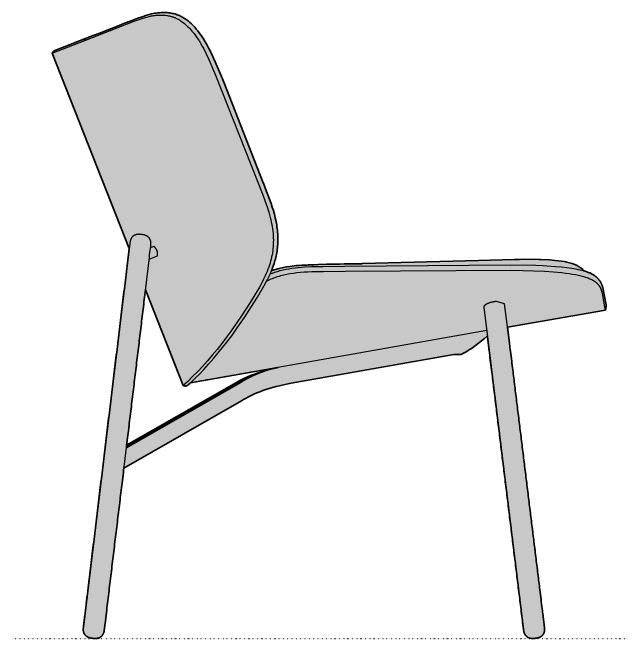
# Model space of a CAD drawing. Header units: millimetres. Extents: x 0 to 1816, y -990 to 745.
# Drawn here: x 1087 to 1816, y 0 to 742 of the extents above; entities that cross this region are included whole.
import ezdxf

# ---------------------------------------------------------------- set-up
doc = ezdxf.new("R2010")
doc.units = ezdxf.units.MM
doc.linetypes.add('Dots', pattern=[1, 0, -1])
doc.layers.add('Blocks', color=7, linetype='Continuous')
doc.layers.add('Blocks$Fill', color=7, linetype='Continuous', true_color=0xffffff)
for name, color, linetype, lineweight, true_color in [('Blocks$Inner', 7, 'Continuous', 25, 0x007f00), ('Blocks$Outline', 7, 'Continuous', 35, 0xff3f3f), ('Groud', 7, 'Dots', 25, 0x243775)]:
    doc.layers.add(name, color=color, linetype=linetype, lineweight=lineweight, true_color=true_color)

# ---------------------------------------------------------------- blocks, each defined once
blk = doc.blocks.new('Dapper Lounge Chair Side')
at = {"layer": 'Blocks$Fill', "extrusion": (0, 0, -1)}
h = blk.add_hatch(color=256, dxfattribs=at)
h.paths.add_polyline_path([(-50.18, 697.16), (-49.83, 697), (-49.65, 696.92), (-49.48, 696.83), (-49.32, 696.73), (-49.15, 696.62), (-48.99, 696.51), (-48.84, 696.4), (-48.68, 696.28), (-48.54, 696.15), (-48.39, 696.02), (-48.25, 695.89), (-48.12, 695.75), (-47.99, 695.6), (-47.87, 695.46), (-47.75, 695.3), (-47.64, 695.15), (-47.53, 694.98), (-47.43, 694.82), (-47.33, 694.65), (-47.24, 694.48), (-47.15, 694.31), (-47.08, 694.13), (-47.07, 694.13), (-138.26, 462.44), (-84.01, 13.86), (-83.9, 12.98), (-83.82, 12.09), (-83.79, 11.65), (-83.77, 11.21), (-83.76, 10.77), (-83.77, 10.33), (-83.77, 10.11), (-83.79, 9.89), (-83.8, 9.67), (-83.82, 9.46), (-83.85, 9.24), (-83.87, 9.02), (-83.91, 8.8), (-83.94, 8.58), (-83.98, 8.37), (-84.03, 8.15), (-84.08, 7.94), (-84.14, 7.72), (-84.2, 7.51), (-84.26, 7.3), (-84.33, 7.09), (-84.4, 6.89), (-84.48, 6.68), (-84.57, 6.48), (-84.65, 6.27), (-84.75, 6.08), (-84.85, 5.88), (-84.95, 5.68), (-85.06, 5.49), (-85.17, 5.3), (-85.28, 5.11), (-85.41, 4.93), (-85.53, 4.75), (-85.66, 4.57), (-85.79, 4.4), (-85.93, 4.23), (-86.07, 4.06), (-86.22, 3.89), (-86.37, 3.73), (-86.53, 3.57), (-86.68, 3.42), (-86.84, 3.27), (-87.01, 3.12), (-87.18, 2.98), (-87.35, 2.84), (-87.52, 2.71), (-87.7, 2.58), (-87.88, 2.45), (-88.07, 2.33), (-88.25, 2.21), (-88.44, 2.1), (-88.63, 1.99), (-88.82, 1.89), (-89.02, 1.78), (-89.22, 1.69), (-89.42, 1.59), (-89.62, 1.5), (-89.82, 1.42), (-90.02, 1.33), (-90.23, 1.25), (-90.43, 1.18), (-90.64, 1.11), (-91.06, 0.97), (-91.48, 0.85), (-91.91, 0.73), (-92.34, 0.63), (-93.2, 0.45), (-94.07, 0.31), (-94.94, 0.19), (-95.82, 0.1), (-96.7, 0.04), (-97.58, 0), (-98.02, 0), (-98.46, 0), (-98.9, 0.02), (-99.34, 0.05), (-99.56, 0.07), (-99.77, 0.1), (-99.99, 0.13), (-100.21, 0.16), (-100.43, 0.19), (-100.64, 0.23), (-100.86, 0.28), (-101.08, 0.33), (-101.29, 0.38), (-101.5, 0.43), (-101.71, 0.5), (-101.92, 0.56), (-102.13, 0.63), (-102.34, 0.71), (-102.54, 0.79), (-102.75, 0.87), (-102.95, 0.96), (-103.15, 1.05), (-103.35, 1.15), (-103.54, 1.25), (-103.73, 1.36), (-103.92, 1.47), (-104.11, 1.59), (-104.3, 1.71), (-104.48, 1.83), (-104.66, 1.96), (-104.83, 2.09), (-105, 2.23), (-105.17, 2.37), (-105.33, 2.52), (-105.5, 2.67), (-105.65, 2.82), (-105.81, 2.98), (-105.96, 3.14), (-106.1, 3.31), (-106.25, 3.47), (-106.38, 3.65), (-106.52, 3.82), (-106.65, 4), (-106.77, 4.18), (-106.9, 4.36), (-107.01, 4.55), (-107.13, 4.74), (-107.23, 4.93), (-107.34, 5.12), (-107.44, 5.32), (-107.53, 5.52), (-107.63, 5.72), (-107.71, 5.92), (-107.8, 6.13), (-107.88, 6.33), (-107.95, 6.54), (-108.02, 6.75), (-108.09, 6.95), (-108.15, 7.17), (-108.21, 7.38), (-108.32, 7.8), (-108.42, 8.23), (-108.51, 8.66), (-108.58, 9.1), (-108.71, 9.97), (-108.82, 10.85), (-131.92, 201.83), (-131.92, 201.83), (-271.12, 281.69), (-272.47, 282.57), (-273.86, 283.43), (-275.28, 284.28), (-276.73, 285.11), (-279.71, 286.72), (-282.81, 288.27), (-286.06, 289.77), (-289.42, 291.22), (-292.91, 292.61), (-296.52, 293.95), (-300.26, 295.22), (-304.13, 296.45), (-308.13, 297.61), (-312.26, 298.72), (-316.52, 299.77), (-320.91, 300.77), (-330.09, 302.6), (-523.06, 336.6), (-527.06, 336.63), (-531.05, 336.66), (-531.66, 336.94), (-533.4, 337.82), (-537.33, 340.01), (-541.19, 342.33), (-544.98, 344.77), (-548.68, 347.33), (-552.3, 350.01), (-555.84, 352.8), (-559.28, 355.71), (-562.62, 358.72), (-605.43, 10.84), (-605.54, 9.95), (-605.67, 9.08), (-605.75, 8.64), (-605.84, 8.21), (-605.93, 7.78), (-606.05, 7.36), (-606.11, 7.15), (-606.17, 6.94), (-606.24, 6.73), (-606.31, 6.52), (-606.39, 6.31), (-606.47, 6.11), (-606.55, 5.9), (-606.64, 5.7), (-606.73, 5.5), (-606.83, 5.3), (-606.93, 5.11), (-607.03, 4.91), (-607.14, 4.72), (-607.25, 4.53), (-607.37, 4.35), (-607.49, 4.16), (-607.62, 3.98), (-607.75, 3.8), (-607.88, 3.63), (-608.02, 3.46), (-608.16, 3.29), (-608.31, 3.13), (-608.46, 2.97), (-608.61, 2.81), (-608.77, 2.65), (-608.93, 2.5), (-609.1, 2.36), (-609.27, 2.22), (-609.44, 2.08), (-609.62, 1.95), (-609.79, 1.82), (-609.98, 1.69), (-610.16, 1.57), (-610.35, 1.46), (-610.54, 1.35), (-610.73, 1.24), (-610.92, 1.14), (-611.12, 1.04), (-611.32, 0.95), (-611.52, 0.86), (-611.73, 0.78), (-611.93, 0.7), (-612.14, 0.62), (-612.35, 0.55), (-612.56, 0.49), (-612.77, 0.43), (-612.98, 0.37), (-613.2, 0.32), (-613.41, 0.27), (-613.63, 0.23), (-613.85, 0.19), (-614.06, 0.15), (-614.28, 0.12), (-614.5, 0.1), (-614.72, 0.07), (-614.94, 0.05), (-615.38, 0.02), (-615.82, 0), (-616.26, 0), (-616.7, 0), (-617.58, 0.04), (-618.46, 0.1), (-619.33, 0.2), (-620.2, 0.32), (-621.07, 0.47), (-621.94, 0.64), (-622.36, 0.75), (-622.79, 0.86), (-623.21, 0.98), (-623.63, 1.12), (-623.84, 1.19), (-624.05, 1.27), (-624.25, 1.35), (-624.45, 1.43), (-624.66, 1.52), (-624.86, 1.61), (-625.06, 1.7), (-625.25, 1.8), (-625.45, 1.9), (-625.64, 2.01), (-625.83, 2.12), (-626.02, 2.23), (-626.21, 2.35), (-626.39, 2.48), (-626.57, 2.6), (-626.75, 2.73), (-626.92, 2.87), (-627.09, 3), (-627.26, 3.15), (-627.43, 3.29), (-627.59, 3.44), (-627.74, 3.6), (-627.9, 3.75), (-628.05, 3.92), (-628.19, 4.08), (-628.34, 4.25), (-628.47, 4.42), (-628.61, 4.6), (-628.74, 4.77), (-628.86, 4.95), (-628.98, 5.14), (-629.1, 5.33), (-629.21, 5.52), (-629.32, 5.71), (-629.42, 5.9), (-629.52, 6.1), (-629.61, 6.3), (-629.7, 6.5), (-629.78, 6.71), (-629.86, 6.91), (-629.93, 7.12), (-630, 7.33), (-630.07, 7.54), (-630.12, 7.75), (-630.18, 7.96), (-630.23, 8.18), (-630.27, 8.39), (-630.32, 8.61), (-630.35, 8.83), (-630.38, 9.05), (-630.41, 9.26), (-630.44, 9.48), (-630.45, 9.7), (-630.47, 9.92), (-630.48, 10.14), (-630.49, 10.36), (-630.49, 10.8), (-630.49, 11.24), (-630.47, 11.68), (-630.43, 12.12), (-630.35, 13), (-630.24, 13.89), (-589.12, 348.06), (-586.53, 369.11), (-702.61, 389.51), (-703.57, 393.56), (-703.37, 394.95), (-703.31, 395.3), (-699.89, 413.81), (-699.36, 416.08), (-699.13, 416.92), (-698.87, 417.8), (-698.57, 418.7), (-698.41, 419.16), (-698.23, 419.63), (-698.04, 420.1), (-697.83, 420.58), (-697.59, 421.09), (-697.35, 421.6), (-697.08, 422.1), (-696.81, 422.59), (-696.52, 423.08), (-696.23, 423.56), (-695.91, 424.03), (-695.59, 424.49), (-695.23, 424.97), (-694.86, 425.45), (-694.46, 425.93), (-694.05, 426.41), (-693.61, 426.87), (-693.15, 427.34), (-692.68, 427.8), (-692.18, 428.25), (-691.58, 428.77), (-690.96, 429.28), (-690.3, 429.78), (-689.62, 430.27), (-688.96, 430.72), (-688.29, 431.14), (-687.61, 431.55), (-686.92, 431.93), (-686.19, 432.32), (-685.44, 432.7), (-684.69, 433.06), (-683.93, 433.4), (-683.08, 433.76), (-682.23, 434.11), (-680.5, 434.75), (-678.58, 435.4), (-677.2, 435.82), (-676.27, 436.82), (-675.78, 437.3), (-675.6, 437.47), (-673.21, 439.49), (-672.4, 440.08), (-671.56, 440.64), (-670.71, 441.17), (-669.85, 441.68), (-668.97, 442.16), (-668.07, 442.61), (-662.97, 444.66), (-661.42, 445.15), (-659.86, 445.59), (-658.29, 446), (-656.71, 446.36), (-655.43, 446.63), (-654.14, 446.88), (-650.3, 447.5), (-646.45, 448.01), (-642.59, 448.41), (-636.24, 448.91), (-626.16, 449.37), (-623.64, 449.45), (-607.2, 449.6), (-594.55, 449.44), (-347.25, 442.8), (-336.66, 442.09), (-329.11, 441.29), (-324.64, 440.64), (-315.78, 438.86), (-311.4, 437.74), (-307.06, 436.47), (-309.38, 442.77), (-309.95, 444.51), (-310.49, 446.28), (-311, 448.08), (-311.48, 449.9), (-311.93, 451.74), (-312.35, 453.61), (-312.74, 455.5), (-313.09, 457.42), (-313.41, 459.38), (-313.68, 461.35), (-313.91, 463.32), (-314.1, 465.3), (-314.26, 467.35), (-314.36, 469.39), (-314.43, 471.44), (-314.45, 473.49), (-314.42, 475.59), (-314.35, 477.69), (-314.24, 479.78), (-314.08, 481.88), (-313.87, 484), (-313.63, 486.12), (-313.34, 488.25), (-313.01, 490.38), (-312.64, 492.51), (-312.23, 494.64), (-311.3, 498.9), (-310.24, 503.14), (-309.06, 507.36), (-307.78, 511.57), (-306.43, 515.66), (-299.94, 533.16), (-250.44, 659.53), (-240.14, 683.88), (-234.59, 695.86), (-232.62, 699.78), (-230.55, 703.65), (-228.38, 707.44), (-226.12, 711.13), (-223.74, 714.73), (-221.24, 718.26), (-219.52, 720.5), (-217.74, 722.7), (-215.89, 724.83), (-214.5, 726.34), (-213.07, 727.81), (-211.59, 729.22), (-210.06, 730.59), (-208.49, 731.92), (-206.88, 733.18), (-205.67, 734.08), (-204.43, 734.94), (-203.15, 735.75), (-201.85, 736.52), (-200.53, 737.24), (-199.18, 737.92), (-197.8, 738.55), (-196.41, 739.13), (-195, 739.67), (-193.57, 740.15), (-192.12, 740.59), (-190.66, 740.97), (-189.19, 741.31), (-187.71, 741.59), (-186.21, 741.82), (-184.71, 742), (-183.21, 742.13), (-179.94, 742.28), (-178, 742.28), (-176.07, 742.22), (-174.14, 742.09), (-172.21, 741.9), (-170.29, 741.65), (-168.38, 741.34), (-166.48, 740.96), (-164.59, 740.53), (-159.01, 739.02), (-153.68, 737.33), (-148.53, 735.54), (-138.65, 731.82), (-88.29, 712.17)], flags=0)
h.paths.add_polyline_path([(-157.52, 413.5), (-202.25, 299.87), (-202.43, 299.79), (-202.6, 299.72), (-202.78, 299.66), (-202.96, 299.6), (-203.15, 299.55), (-203.33, 299.51), (-203.52, 299.47), (-203.71, 299.44), (-203.9, 299.41), (-204.09, 299.4), (-204.28, 299.38), (-204.47, 299.38), (-204.66, 299.38), (-204.85, 299.39), (-205.04, 299.4), (-205.23, 299.42), (-205.42, 299.45), (-205.61, 299.48), (-205.79, 299.52), (-205.98, 299.57), (-206.42, 299.7), (-206.6, 299.77), (-206.77, 299.84), (-206.94, 299.92), (-207.11, 300), (-207.28, 300.09), (-207.44, 300.19), (-207.6, 300.29), (-207.75, 300.39), (-207.9, 300.5), (-208.05, 300.62), (-208.19, 300.74), (-208.33, 300.86), (-208.4, 300.92), (-208.58, 301.09), (-210.78, 303.11), (-314.52, 321.33), (-306.16, 319.54), (-301.89, 318.39), (-297.73, 317.18), (-293.7, 315.92), (-289.71, 314.59), (-285.84, 313.19), (-282.1, 311.74), (-278.49, 310.24), (-275.01, 308.67), (-271.65, 307.05), (-268.41, 305.38), (-265.28, 303.65), (-135.22, 229.09)], flags=0)
at = {"layer": 'Blocks$Inner'}
for p, q in [((138.98, 468.39), (84.01, 13.86)), ((677.2, 435.82), (676.74, 436.33))]:
    blk.add_line(p, q, dxfattribs=at)
for points in [[(138.26, 462.44), (47.07, 694.13), (85.53, 709.27), (144.28, 732.1), (150.07, 734.15), (153.68, 735.35), (157.36, 736.47), (160.57, 737.34), (161.93, 737.68), (163.3, 737.99), (164.6, 738.26), (165.89, 738.5), (167.2, 738.71), (168.5, 738.89), (169.73, 739.03), (170.96, 739.14), (172.21, 739.23), (174.2, 739.31), (175.1, 739.32), (176.75, 739.31), (178.35, 739.25), (179.95, 739.14), (181.44, 738.98), (182.93, 738.78), (183.67, 738.66), (184.41, 738.53), (185.15, 738.38), (185.88, 738.22), (186.61, 738.05), (187.34, 737.86), (188.06, 737.66), (188.78, 737.44), (189.5, 737.22), (190.21, 736.97), (190.92, 736.72), (191.62, 736.45), (192.31, 736.18), (192.99, 735.88), (193.67, 735.58), (194.34, 735.27), (195.03, 734.93), (195.71, 734.58), (196.38, 734.22), (197.05, 733.84), (197.74, 733.44), (198.43, 733.02), (199.1, 732.59), (199.77, 732.15), (201.09, 731.23), (202.37, 730.27), (203.69, 729.21), (204.98, 728.12), (206.24, 726.99), (207.46, 725.83), (208.78, 724.51), (210.06, 723.16), (211.3, 721.78), (212.52, 720.36), (213.8, 718.8), (215.05, 717.21), (216.26, 715.6), (217.44, 713.96), (219.04, 711.65), (220.58, 709.3), (222.15, 706.8), (223.66, 704.28), (225.12, 701.7), (226.53, 699.09), (229.53, 693.2), (232.74, 686.4), (240.69, 668.13), (296.46, 526.26), (301.08, 513.65), (301.67, 511.89), (303.7, 505.35), (304.54, 502.38), (305.33, 499.4), (305.99, 496.64), (306.61, 493.87), (307.16, 491.09), (307.65, 488.3), (308.04, 485.65), (308.38, 483), (308.64, 480.34), (308.84, 477.68), (308.97, 475.09), (309.03, 472.5), (309.01, 469.91), (308.93, 467.32), (308.78, 464.84), (308.57, 462.36), (308.28, 459.89), (307.94, 457.43), (307.51, 454.9), (307.01, 452.39), (306.44, 449.89), (305.81, 447.41), (305.12, 444.97), (304.37, 442.56), (303.57, 440.16), (302.7, 437.78), (301.69, 435.19), (300.61, 432.61), (299.51, 430.13), (298.35, 427.66), (297.1, 425.12), (295.81, 422.61), (292.53, 416.59), (281.51, 398.43), (270.56, 381.5), (259.03, 364.84), (253.52, 357.3), (247.87, 349.85), (242.3, 342.8), (236.6, 335.85), (230.9, 329.21), (225.08, 322.68), (219.39, 316.59), (213.42, 310.47), (207.52, 304.72), (202.28, 299.9), (202.26, 299.88), (202.25, 299.87), (202.25, 299.87), (157.52, 413.51)], [(297.96, 417.81), (301.08, 423.59), (302.6, 426.58), (304.09, 429.64), (305.52, 432.79), (306.88, 436.02), (308.18, 439.35), (309.38, 442.77), (309.95, 444.51), (310.49, 446.28), (311, 448.08), (311.48, 449.9), (311.93, 451.74), (312.35, 453.61), (312.74, 455.5), (313.09, 457.42), (313.41, 459.38), (313.68, 461.35), (313.91, 463.32), (314.1, 465.3), (314.26, 467.35), (314.36, 469.39), (314.43, 471.44), (314.45, 473.49), (314.42, 475.59), (314.35, 477.69), (314.24, 479.78), (314.08, 481.88), (313.87, 484), (313.63, 486.12), (313.34, 488.25), (313.01, 490.38), (312.64, 492.51), (312.23, 494.64), (311.3, 498.9), (310.24, 503.14), (309.06, 507.36), (307.78, 511.57), (306.43, 515.66), (299.94, 533.16), (297.34, 539.81), (297.08, 540.49), (250.44, 659.53), (248.76, 663.61), (245.37, 671.75), (240.14, 683.88), (234.59, 695.86), (232.62, 699.78), (230.55, 703.65), (228.38, 707.44), (226.12, 711.13), (223.74, 714.73), (221.24, 718.26), (219.52, 720.5), (217.74, 722.7), (215.89, 724.83), (214.5, 726.34), (213.07, 727.81), (211.59, 729.22), (210.06, 730.59), (208.49, 731.92), (206.88, 733.18), (205.67, 734.08), (204.43, 734.94), (203.15, 735.75), (201.85, 736.52), (200.53, 737.24), (199.18, 737.92), (197.8, 738.55), (196.41, 739.13), (195, 739.67), (193.57, 740.15), (192.12, 740.59), (190.66, 740.97), (189.19, 741.31), (187.71, 741.59), (186.21, 741.82), (184.71, 742), (183.21, 742.13), (179.94, 742.28), (178, 742.28), (176.07, 742.22), (174.14, 742.09), (172.21, 741.9), (170.29, 741.65), (168.38, 741.34), (166.48, 740.96), (164.59, 740.53), (159.01, 739.02), (153.68, 737.33), (148.53, 735.54), (138.65, 731.82), (137.04, 731.19), (136.25, 730.88), (135.05, 730.4), (133.88, 729.93), (129.25, 728.08), (120.27, 724.51), (113.95, 722.01), (103.46, 717.92), (95.68, 714.94), (88.4, 712.21), (88.29, 712.17), (50.18, 697.16), (50, 697.08), (49.83, 697), (49.65, 696.92), (49.48, 696.83), (49.32, 696.73), (49.15, 696.62), (48.99, 696.51), (48.84, 696.4), (48.68, 696.28), (48.54, 696.15), (48.39, 696.02), (48.25, 695.89), (48.12, 695.75), (47.99, 695.6), (47.87, 695.46), (47.75, 695.3), (47.64, 695.15), (47.53, 694.98), (47.43, 694.82), (47.33, 694.65), (47.24, 694.48), (47.15, 694.31), (47.08, 694.13), (138.26, 462.45)], [(85.7, 709.69), (85.64, 709.55), (85.58, 709.41), (85.52, 709.27), (85.58, 709.42), (85.65, 709.57), (85.72, 709.72), (85.79, 709.87)], [(85.99, 710.21), (85.92, 710.1), (85.87, 710.01), (85.82, 709.93), (85.79, 709.87), (85.79, 709.87), (85.73, 709.75), (85.71, 709.69), (85.64, 709.55), (85.58, 709.41), (85.53, 709.27), (85.58, 709.39), (85.63, 709.51)], [(85.88, 710.04), (85.85, 709.98), (85.92, 710.1), (85.87, 710.01)], [(87.89, 712.01), (87.62, 711.83), (87.48, 711.75), (87.34, 711.66), (87.21, 711.56), (87.08, 711.46), (86.95, 711.36), (86.83, 711.25), (86.71, 711.13), (86.6, 711.02), (86.49, 710.9), (86.38, 710.77), (86.28, 710.64), (86.18, 710.51), (86.09, 710.38), (86, 710.24), (85.92, 710.1)], [(163.8, 465.37), (163.9, 466.23), (163.98, 467.09), (164.02, 467.7), (164.03, 468.01), (164.04, 468.31), (164.04, 468.62), (164.03, 468.93), (164.02, 469.24), (164, 469.55), (163.97, 469.83), (163.94, 470.1), (163.9, 470.38), (163.86, 470.66), (163.8, 470.96), (163.73, 471.26), (163.65, 471.56), (163.56, 471.85), (163.48, 472.11), (163.38, 472.37), (163.28, 472.63), (163.18, 472.88), (163.06, 473.14), (162.93, 473.39), (162.8, 473.63), (162.66, 473.87), (162.51, 474.11), (162.36, 474.34), (162.2, 474.57), (162.03, 474.79), (161.89, 474.97), (161.74, 475.14), (161.59, 475.31), (161.43, 475.48), (161.27, 475.64), (161.11, 475.8), (160.94, 475.95), (160.77, 476.1), (160.62, 476.23), (160.47, 476.35), (160.29, 476.48), (160.12, 476.61), (159.96, 476.72), (159.79, 476.83), (159.62, 476.94), (159.45, 477.05), (159.26, 477.16), (159.07, 477.27), (158.87, 477.37), (158.68, 477.47), (158.48, 477.56), (158.28, 477.66), (158.08, 477.74), (157.88, 477.83), (157.65, 477.92), (157.42, 478), (156.96, 478.16), (156.5, 478.31), (155.94, 478.46), (155.51, 478.57), (155.08, 478.67), (154.51, 478.79), (153.94, 478.89), (152.98, 479.04), (152.27, 479.12), (151.61, 479.18), (150.83, 479.24), (150.34, 479.25), (149.85, 479.26), (149.27, 479.25), (149, 479.24), (148.72, 479.22), (148.46, 479.2), (148.19, 479.18), (147.92, 479.15), (147.65, 479.11), (147.33, 479.05), (147.01, 478.99), (146.71, 478.93), (146.41, 478.85), (146.11, 478.76), (145.81, 478.67), (145.51, 478.56), (145.22, 478.45), (144.94, 478.33), (144.66, 478.2), (144.39, 478.06), (144.12, 477.91), (143.86, 477.76), (143.6, 477.6), (143.35, 477.42), (143.1, 477.24), (142.9, 477.09), (142.71, 476.93), (142.52, 476.76), (142.34, 476.59), (142.16, 476.42), (141.98, 476.24), (141.81, 476.06), (141.65, 475.87), (141.51, 475.7), (141.37, 475.52), (141.24, 475.35), (141.11, 475.17), (140.99, 474.99), (140.87, 474.8), (140.75, 474.62), (140.64, 474.43), (140.53, 474.22), (140.42, 474.02), (140.31, 473.81), (140.22, 473.6), (140.12, 473.38), (140.03, 473.17), (139.95, 472.95), (139.87, 472.73), (139.79, 472.51), (139.71, 472.28), (139.64, 472.04), (139.58, 471.81), (139.46, 471.34), (139.35, 470.87), (139.25, 470.34), (139.16, 469.8), (138.98, 468.4)], [(108.82, 10.85), (162.17, 451.91), (162.44, 454.76), (162.78, 457.6), (163.2, 460.43), (163.8, 465.37)], [(161.91, 449.74), (171.74, 453.84), (171.79, 454.08), (171.83, 454.32), (171.87, 454.56), (171.9, 454.79), (171.92, 455.03), (171.94, 455.27), (171.95, 455.5), (171.96, 455.73), (171.96, 455.96), (171.96, 456.2), (171.95, 456.42), (171.93, 456.65), (171.91, 456.88), (171.89, 457.11), (171.86, 457.33), (171.83, 457.55), (171.79, 457.77), (171.74, 457.99), (171.7, 458.21), (171.65, 458.42), (171.59, 458.64), (171.53, 458.85), (171.47, 459.06), (171.4, 459.26), (171.33, 459.47), (171.26, 459.67), (171.1, 460.07), (170.93, 460.46), (170.76, 460.84), (170.57, 461.2), (170.37, 461.56), (170.17, 461.9), (169.96, 462.23), (169.75, 462.55), (169.53, 462.85), (169.3, 463.14), (169.08, 463.42), (168.86, 463.68), (168.63, 463.92), (168.41, 464.15), (168.3, 464.25), (168.19, 464.36), (168.08, 464.45), (167.97, 464.55), (167.86, 464.64), (167.75, 464.72), (167.65, 464.8), (167.55, 464.88), (167.44, 464.95), (167.34, 465.01), (163.56, 463.43)], [(676.74, 436.33), (676.27, 436.82), (675.78, 437.3), (675.6, 437.47), (673.21, 439.49), (672.4, 440.08), (671.56, 440.64), (670.71, 441.17), (669.85, 441.68), (668.97, 442.16), (668.07, 442.61), (662.97, 444.66), (661.42, 445.15), (659.86, 445.59), (658.29, 446), (656.71, 446.36), (655.43, 446.63), (654.14, 446.88), (650.3, 447.5), (646.45, 448.01), (642.59, 448.41), (639.42, 448.68), (636.24, 448.91), (626.16, 449.37), (623.64, 449.45), (607.2, 449.6), (600.61, 449.54), (594.55, 449.44), (552.29, 448.18), (552.21, 448.18), (414.55, 444.47), (414.13, 444.47), (413.46, 444.45), (408.34, 444.37), (403.21, 444.28), (392.92, 444.12), (387.75, 444.03), (382.58, 443.93), (377.4, 443.82), (372.22, 443.69), (362.05, 443.4), (356.94, 443.22), (351.82, 443.01), (350.31, 442.94), (348.78, 442.87), (347.25, 442.8), (345.7, 442.72), (344.21, 442.63), (342.7, 442.54), (339.65, 442.33), (336.66, 442.09), (333.61, 441.79), (329.11, 441.29), (324.64, 440.64), (315.78, 438.86), (311.4, 437.74), (307.06, 436.47)], [(305.28, 432.26), (308.11, 433.35), (310.97, 434.35), (314.06, 435.32), (317.18, 436.19), (320.6, 437.04), (324.05, 437.78), (327.52, 438.44), (331.02, 439), (334.77, 439.51), (338.54, 439.94), (342.3, 440.29), (346.07, 440.57), (354.6, 440.96), (365.08, 441.15), (367.49, 441.18), (393.66, 441.39), (589.83, 443.1), (619.93, 442.54), (628.35, 442.19), (643.48, 441.22), (650.15, 440.61), (656.67, 439.86), (662.54, 439.02), (667.52, 438.15), (669.89, 437.67), (672.24, 437.14), (674.45, 436.59), (676.65, 435.99), (678.58, 435.4), (680.5, 434.75), (682.23, 434.11), (683.08, 433.76), (683.93, 433.4), (684.69, 433.06), (685.44, 432.7), (686.19, 432.32), (686.92, 431.93), (687.61, 431.55), (688.29, 431.14), (688.96, 430.72), (689.62, 430.27), (690.3, 429.78), (690.96, 429.28), (691.58, 428.77), (692.18, 428.25), (692.68, 427.8), (693.15, 427.34), (693.61, 426.87), (694.05, 426.41), (694.46, 425.93), (694.86, 425.45), (695.23, 424.97), (695.59, 424.49), (695.91, 424.03), (696.23, 423.56), (696.52, 423.08), (696.81, 422.59), (697.08, 422.1), (697.35, 421.6), (697.59, 421.09), (697.83, 420.58), (698.04, 420.1), (698.23, 419.63), (698.41, 419.16), (698.57, 418.7), (698.87, 417.8), (699.13, 416.92), (699.36, 416.08), (699.89, 413.81), (703.27, 395.5), (703.31, 395.3), (703.35, 395.11), (703.37, 394.91), (703.39, 394.72), (703.41, 394.52), (703.41, 394.32), (703.41, 394.12), (703.41, 393.93), (703.39, 393.73), (703.37, 393.53), (703.34, 393.34), (703.31, 393.14), (703.27, 392.95), (703.22, 392.76), (703.17, 392.57), (703.11, 392.38), (703.04, 392.2), (702.97, 392.01), (702.89, 391.83), (702.8, 391.65), (702.71, 391.48), (702.61, 391.31), (702.51, 391.14), (702.4, 390.97)], [(703.37, 394.95), (703.57, 393.56), (702.61, 389.51), (702.4, 390.97), (698.89, 409.24), (698.61, 410.43), (698.31, 411.62), (698.06, 412.49), (697.93, 412.92), (697.78, 413.35), (697.64, 413.76), (697.48, 414.17), (697.32, 414.58), (697.15, 414.98), (696.97, 415.36), (696.79, 415.74), (696.59, 416.11), (696.39, 416.48), (696.19, 416.83), (695.98, 417.17), (695.77, 417.51), (695.54, 417.84), (695.29, 418.19), (695.03, 418.53), (694.76, 418.87), (694.49, 419.2), (694.19, 419.55), (693.88, 419.89), (693.56, 420.22), (693.23, 420.54), (692.9, 420.85), (692.56, 421.16), (692.22, 421.46), (691.86, 421.75), (691.48, 422.06), (691.09, 422.35), (690.7, 422.64), (690.3, 422.93), (689.85, 423.22), (689.41, 423.51), (688.5, 424.07), (687.48, 424.64), (686.45, 425.18), (685.4, 425.69), (684.33, 426.16), (683.17, 426.65), (682, 427.11), (680.74, 427.57), (679.47, 428), (678.12, 428.42), (676.77, 428.83), (675.24, 429.25), (673.7, 429.65), (670.47, 430.4), (667.1, 431.08), (663.34, 431.74), (659.57, 432.32), (655.16, 432.91), (650.74, 433.42), (641.12, 434.31), (630.31, 435.03), (604.75, 435.96), (590.55, 436.16), (394.55, 435.1), (368.39, 434.96), (365.99, 434.95), (354.45, 434.75), (349.91, 434.57), (345.38, 434.3), (341.08, 433.95), (336.8, 433.5), (332.76, 432.98), (328.75, 432.35), (325.01, 431.65), (321.29, 430.84), (317.63, 429.91), (315.82, 429.4), (314.01, 428.86), (312.36, 428.33), (310.71, 427.78), (309.08, 427.19), (307.46, 426.57), (305.87, 425.93), (304.3, 425.25), (302.73, 424.54), (301.19, 423.8)], [(157.52, 413.5), (202.25, 299.87), (202.43, 299.79), (202.6, 299.72), (202.78, 299.66), (202.96, 299.6), (203.15, 299.55), (203.33, 299.51), (203.52, 299.47), (203.71, 299.44), (203.9, 299.41), (204.09, 299.4), (204.28, 299.38), (204.47, 299.38), (204.66, 299.38), (204.85, 299.39), (205.04, 299.4), (205.23, 299.42), (205.42, 299.45), (205.61, 299.48), (205.79, 299.52), (205.98, 299.57), (206.42, 299.7), (206.6, 299.77), (206.77, 299.84), (206.94, 299.92), (207.11, 300), (207.28, 300.09), (207.44, 300.19), (207.6, 300.29), (207.75, 300.39), (207.9, 300.5), (208.05, 300.62), (208.19, 300.74), (208.33, 300.86), (208.4, 300.92), (208.58, 301.09), (210.54, 302.88), (216.95, 309.02), (221.43, 313.53), (226.61, 318.96), (232.39, 325.29), (238.68, 332.49), (245.38, 340.52), (252.41, 349.39), (259.69, 359.04), (267.15, 369.44), (274.75, 380.55), (282.44, 392.34), (290.17, 404.75), (297.93, 417.76)], [(630.24, 13.89), (589.12, 348.06), (583.13, 396.77), (573.65, 399.58), (572.79, 399.51), (571.94, 399.43), (571.09, 399.32), (570.24, 399.19), (569.62, 399.08), (569.02, 398.97), (568.41, 398.84), (567.82, 398.7), (567.23, 398.56), (566.65, 398.4), (566.08, 398.24), (565.52, 398.07), (564.98, 397.89), (564.45, 397.7), (563.93, 397.51), (563.44, 397.31), (562.96, 397.1), (562.5, 396.89), (562.06, 396.68), (561.64, 396.46), (561.25, 396.24), (560.87, 396.01), (560.69, 395.9), (560.52, 395.78), (560.35, 395.67), (560.2, 395.55), (560.04, 395.44), (559.9, 395.32), (559.76, 395.21), (559.62, 395.09), (559.49, 394.97), (559.37, 394.86), (559.26, 394.74), (559.15, 394.63), (559.05, 394.51), (559.01, 394.45), (558.96, 394.4), (558.92, 394.34), (558.88, 394.28), (558.84, 394.22), (558.8, 394.17), (558.76, 394.11), (558.73, 394.05), (558.69, 394), (558.66, 393.94), (558.63, 393.88), (558.61, 393.83), (558.58, 393.77), (558.56, 393.72), (558.53, 393.66), (558.51, 393.61), (558.5, 393.55), (558.48, 393.49), (558.46, 393.44), (558.45, 393.39), (558.44, 393.33), (558.43, 393.28), (558.42, 393.22), (558.42, 393.17), (558.41, 393.12), (558.41, 393.06), (558.41, 393.04), (558.41, 393.01), (558.41, 392.98), (558.41, 392.96), (558.42, 392.93), (558.42, 392.91), (558.42, 392.88), (558.42, 392.85), (564.31, 345.01), (605.43, 10.84)], [(586.53, 369.11), (702.61, 389.51)], [(561.85, 365.01), (314.52, 321.33), (307.96, 319.61), (303.96, 318.45), (300.09, 317.22), (296.35, 315.94), (292.74, 314.61), (289.25, 313.22), (285.89, 311.77), (282.64, 310.27), (279.54, 308.72), (276.56, 307.11), (275.11, 306.28), (273.69, 305.43), (272.3, 304.57), (270.95, 303.69), (134.79, 225.57)], [(562.62, 358.72), (559.28, 355.71), (555.84, 352.8), (552.3, 350.01), (548.68, 347.33), (544.98, 344.77), (541.19, 342.33), (537.33, 340.01), (533.4, 337.82), (531.66, 336.94), (531.05, 336.66), (527.06, 336.63), (523.06, 336.6), (330.15, 302.61), (330.09, 302.6), (330.03, 302.58), (320.91, 300.77), (316.52, 299.77), (312.26, 298.72), (308.13, 297.61), (304.13, 296.45), (300.26, 295.22), (296.52, 293.95), (292.91, 292.61), (289.42, 291.22), (286.06, 289.77), (282.81, 288.27), (279.71, 286.72), (276.73, 285.11), (275.28, 284.28), (273.86, 283.43), (272.47, 282.57), (271.12, 281.69), (131.92, 201.83)], [(314.52, 321.33), (307.18, 319.6), (303, 318.44), (298.95, 317.21), (295.02, 315.93), (291.22, 314.6), (287.55, 313.21), (284, 311.76), (280.57, 310.25), (277.27, 308.69), (274.09, 307.07), (271.04, 305.4), (268.11, 303.67), (135.01, 227.33)]]:
    blk.add_lwpolyline(points, dxfattribs=at)
for points, degree in [([(314.52, 321.33), (210.78, 303.11)], 1), ([(301.89, 318.39), (306.16, 319.54)], 1), ([(306.16, 319.54), (314.52, 321.33)], 1), ([(282.1, 311.74), (285.84, 313.19)], 1), ([(285.84, 313.19), (289.71, 314.59)], 1), ([(289.71, 314.59), (293.7, 315.92)], 1), ([(293.7, 315.92), (297.73, 317.18)], 1), ([(297.73, 317.18), (301.89, 318.39)], 1), ([(265.28, 303.65), (268.41, 305.38)], 1), ([(268.41, 305.38), (271.65, 307.05)], 1), ([(271.65, 307.05), (275.01, 308.67)], 1), ([(275.01, 308.67), (278.49, 310.24)], 1), ([(278.49, 310.24), (282.1, 311.74)], 1), ([(135.22, 229.09), (265.28, 303.65)], 1), ([(84.01, 13.86), (83.89, 12.97), (83.74, 11.22), (83.79, 9.45), (84.1, 7.71), (84.71, 6.06), (85.63, 4.55), (86.82, 3.24), (88.23, 2.18), (89.81, 1.39), (91.48, 0.82), (93.2, 0.44), (94.94, 0.17), (96.7, 0.02), (98.46, -0.02), (100.22, 0.13), (101.94, 0.52), (103.56, 1.21), (105.03, 2.2), (106.28, 3.45), (107.27, 4.91), (107.98, 6.53), (108.45, 8.23), (108.72, 9.97), (108.82, 10.85)], 2), ([(605.43, 10.84), (605.53, 9.95), (605.81, 8.21), (606.28, 6.51), (607, 4.89), (607.99, 3.43), (609.24, 2.18), (610.71, 1.2), (612.34, 0.52), (614.06, 0.12), (615.82, -0.02), (617.58, 0.02), (619.33, 0.18), (621.08, 0.45), (622.8, 0.84), (624.47, 1.4), (626.04, 2.2), (627.45, 3.26), (628.64, 4.57), (629.55, 6.08), (630.16, 7.74), (630.47, 9.48), (630.51, 11.24), (630.36, 13), (630.24, 13.89)], 2)]:
    blk.add_open_spline(points, degree=degree, dxfattribs=at)
at = {"layer": 'Blocks$Outline'}
for points in [[(307.06, 436.47), (308.18, 439.35), (309.38, 442.77), (309.95, 444.51), (310.49, 446.28), (311, 448.08), (311.48, 449.9), (311.93, 451.74), (312.35, 453.61), (312.74, 455.5), (313.09, 457.42), (313.41, 459.38), (313.68, 461.35), (313.91, 463.32), (314.1, 465.3), (314.26, 467.35), (314.36, 469.39), (314.43, 471.44), (314.45, 473.49), (314.42, 475.59), (314.35, 477.69), (314.24, 479.78), (314.08, 481.88), (313.87, 484), (313.63, 486.12), (313.34, 488.25), (313.01, 490.38), (312.64, 492.51), (312.23, 494.64), (311.3, 498.9), (310.24, 503.14), (309.06, 507.36), (307.78, 511.57), (306.43, 515.66), (299.94, 533.16), (297.34, 539.81), (297.08, 540.49), (250.44, 659.53), (248.76, 663.61), (245.37, 671.75), (240.14, 683.88), (234.59, 695.86), (232.62, 699.78), (230.55, 703.65), (228.38, 707.44), (226.12, 711.13), (223.74, 714.73), (221.24, 718.26), (219.52, 720.5), (217.74, 722.7), (215.89, 724.83), (214.5, 726.34), (213.07, 727.81), (211.59, 729.22), (210.06, 730.59), (208.49, 731.92), (206.88, 733.18), (205.67, 734.08), (204.43, 734.94), (203.15, 735.75), (201.85, 736.52), (200.53, 737.24), (199.18, 737.92), (197.8, 738.55), (196.41, 739.13), (195, 739.67), (193.57, 740.15), (192.12, 740.59), (190.66, 740.97), (189.19, 741.31), (187.71, 741.59), (186.21, 741.82), (184.71, 742), (183.21, 742.13), (179.94, 742.28), (178, 742.28), (176.07, 742.22), (174.14, 742.09), (172.21, 741.9), (170.29, 741.65), (168.38, 741.34), (166.48, 740.96), (164.59, 740.53), (159.01, 739.02), (153.68, 737.33), (148.53, 735.54), (138.65, 731.82), (137.04, 731.19), (136.25, 730.88), (135.05, 730.4), (133.88, 729.93), (129.25, 728.08), (120.27, 724.51), (113.95, 722.01), (103.46, 717.92), (95.68, 714.94), (88.4, 712.21), (88.29, 712.17)], [(88.29, 712.17), (50.18, 697.16)], [(47.08, 694.13), (47.07, 694.13), (138.26, 462.44)], [(50.18, 697.16), (50, 697.08), (49.83, 697), (49.65, 696.92), (49.48, 696.83), (49.32, 696.73), (49.15, 696.62), (48.99, 696.51), (48.84, 696.4), (48.68, 696.28), (48.54, 696.15), (48.39, 696.02), (48.25, 695.89), (48.12, 695.75), (47.99, 695.6), (47.87, 695.46), (47.75, 695.3), (47.64, 695.15), (47.53, 694.98), (47.43, 694.82), (47.33, 694.65), (47.24, 694.48), (47.15, 694.31), (47.08, 694.13)], [(677.2, 435.82), (676.74, 436.33), (676.27, 436.82), (675.78, 437.3), (675.6, 437.47), (673.21, 439.49), (672.4, 440.08), (671.56, 440.64), (670.71, 441.17), (669.85, 441.68), (668.97, 442.16), (668.07, 442.61), (662.97, 444.66), (661.42, 445.15), (659.86, 445.59), (658.29, 446), (656.71, 446.36), (655.43, 446.63), (654.14, 446.88), (650.3, 447.5), (646.45, 448.01), (642.59, 448.41), (639.42, 448.68), (636.24, 448.91), (626.16, 449.37), (623.64, 449.45), (607.2, 449.6), (600.61, 449.54), (594.55, 449.44), (552.29, 448.18), (552.21, 448.18), (414.55, 444.47), (414.13, 444.47), (413.46, 444.45), (408.34, 444.37), (403.21, 444.28), (392.92, 444.12), (387.75, 444.03), (382.58, 443.93), (377.4, 443.82), (372.22, 443.69), (362.05, 443.4), (356.94, 443.22), (351.82, 443.01), (350.31, 442.94), (348.78, 442.87), (347.25, 442.8), (345.7, 442.72), (344.21, 442.63), (342.7, 442.54), (339.65, 442.33), (336.66, 442.09), (333.61, 441.79), (329.11, 441.29), (324.64, 440.64), (315.78, 438.86), (311.4, 437.74), (307.06, 436.47)], [(703.37, 394.95), (703.35, 395.11), (703.31, 395.3), (703.27, 395.5), (699.89, 413.81), (699.36, 416.08), (699.13, 416.92), (698.87, 417.8), (698.57, 418.7), (698.41, 419.16), (698.23, 419.63), (698.04, 420.1), (697.83, 420.58), (697.59, 421.09), (697.35, 421.6), (697.08, 422.1), (696.81, 422.59), (696.52, 423.08), (696.23, 423.56), (695.91, 424.03), (695.59, 424.49), (695.23, 424.97), (694.86, 425.45), (694.46, 425.93), (694.05, 426.41), (693.61, 426.87), (693.15, 427.34), (692.68, 427.8), (692.18, 428.25), (691.58, 428.77), (690.96, 429.28), (690.3, 429.78), (689.62, 430.27), (688.96, 430.72), (688.29, 431.14), (687.61, 431.55), (686.92, 431.93), (686.19, 432.32), (685.44, 432.7), (684.69, 433.06), (683.93, 433.4), (683.08, 433.76), (682.23, 434.11), (680.5, 434.75), (678.58, 435.4), (677.2, 435.82)], [(157.52, 413.5), (202.25, 299.87), (202.43, 299.79), (202.6, 299.72), (202.78, 299.66), (202.96, 299.6), (203.15, 299.55), (203.33, 299.51), (203.52, 299.47), (203.71, 299.44), (203.9, 299.41), (204.09, 299.4), (204.28, 299.38), (204.47, 299.38), (204.66, 299.38), (204.85, 299.39), (205.04, 299.4), (205.23, 299.42), (205.42, 299.45), (205.61, 299.48), (205.79, 299.52), (205.98, 299.57), (206.42, 299.7), (206.6, 299.77), (206.77, 299.84), (206.94, 299.92), (207.11, 300), (207.28, 300.09), (207.44, 300.19), (207.6, 300.29), (207.75, 300.39), (207.9, 300.5), (208.05, 300.62), (208.19, 300.74), (208.33, 300.86), (208.4, 300.92), (208.58, 301.09), (210.54, 302.88), (210.78, 303.11)], [(702.61, 389.51), (703.57, 393.56), (703.37, 394.95)], [(586.53, 369.11), (702.61, 389.51)], [(527.06, 336.63), (531.05, 336.66), (531.66, 336.94), (533.4, 337.82), (537.33, 340.01), (541.19, 342.33), (544.98, 344.77), (548.68, 347.33), (552.3, 350.01), (555.84, 352.8), (559.28, 355.71), (562.62, 358.72)], [(131.92, 201.83), (271.12, 281.69), (272.47, 282.57), (273.86, 283.43), (275.28, 284.28), (276.73, 285.11), (279.71, 286.72), (282.81, 288.27), (286.06, 289.77), (289.42, 291.22), (292.91, 292.61), (296.52, 293.95), (300.26, 295.22), (304.13, 296.45), (308.13, 297.61), (312.26, 298.72), (316.52, 299.77), (320.91, 300.77), (330.03, 302.58), (330.09, 302.6), (330.15, 302.61), (523.06, 336.6), (527.06, 336.63)], [(210.78, 303.11), (314.52, 321.33), (306.16, 319.54), (301.89, 318.39), (297.73, 317.18), (293.7, 315.92), (289.71, 314.59), (285.84, 313.19), (282.1, 311.74), (278.49, 310.24), (275.01, 308.67), (271.65, 307.05), (268.41, 305.38), (265.28, 303.65), (135.22, 229.09)]]:
    blk.add_lwpolyline(points, dxfattribs=at)
for points, knots in [([(138.26, 462.44), (111.13, 238.15), (84.01, 13.86), (83.89, 12.97), (83.74, 11.22), (83.79, 9.45), (84.1, 7.71), (84.71, 6.06), (85.63, 4.55), (86.82, 3.24), (88.23, 2.18), (89.81, 1.39), (91.48, 0.82), (93.2, 0.44), (94.94, 0.17), (96.7, 0.02), (98.46, -0.02), (100.22, 0.13), (101.94, 0.52), (103.56, 1.21), (105.03, 2.2), (106.28, 3.45), (107.27, 4.91), (107.98, 6.53), (108.45, 8.23), (108.72, 9.97), (108.82, 10.85), (120.37, 106.34), (131.92, 201.83), (131.92, 201.83)], [5.98681, 5.98681, 5.98681, 457.838255, 457.838255, 458.838255, 459.838255, 460.838255, 461.838255, 462.838255, 463.838255, 464.838255, 465.838255, 466.838255, 467.838255, 468.838255, 469.838255, 470.838255, 471.838255, 472.838255, 473.838255, 474.838255, 475.838255, 476.838255, 477.838255, 478.838255, 479.838255, 480.838255, 480.838255, 673.208964, 673.208981, 673.208981, 673.208981]), ([(605.43, 10.84), (605.53, 9.95), (605.81, 8.21), (606.28, 6.51), (607, 4.89), (607.99, 3.43), (609.24, 2.18), (610.71, 1.2), (612.34, 0.52), (614.06, 0.12), (615.82, -0.02), (617.58, 0.02), (619.33, 0.18), (621.08, 0.45), (622.8, 0.84), (624.47, 1.4), (626.04, 2.2), (627.45, 3.26), (628.64, 4.57), (629.55, 6.08), (630.16, 7.74), (630.47, 9.48), (630.51, 11.24), (630.36, 13), (630.24, 13.89), (609.68, 180.98), (589.12, 348.06), (587.83, 358.59), (586.53, 369.11)], [811.21829, 811.21829, 811.21829, 812.21829, 813.21829, 814.21829, 815.21829, 816.21829, 817.21829, 818.21829, 819.21829, 820.21829, 821.21829, 822.21829, 823.21829, 824.21829, 825.21829, 826.21829, 827.21829, 828.21829, 829.21829, 830.21829, 831.21829, 832.21829, 833.21829, 834.21829, 834.21829, 1170.891603, 1170.891603, 1192.096021, 1192.096021, 1192.096021]), ([(562.62, 358.72), (563.47, 351.86), (564.31, 345.01), (584.87, 177.92), (605.43, 10.84)], [1271.950494, 1271.950494, 1271.950494, 1285.763266, 1285.763266, 1622.436579, 1622.436579, 1622.436579])]:
    blk.add_open_spline(points, degree=2, knots=knots, dxfattribs=at)
blk.add_open_spline([(135.22, 229.09), (146.37, 321.3), (157.52, 413.5)], degree=2, dxfattribs=at)

msp = doc.modelspace()

# ---------------------------------------------------------------- linework, layer by layer
at = {"layer": 'Groud'}
msp.add_lwpolyline([(1087.49, 0), (1816.14, 0)], dxfattribs=at)

# ---------------------------------------------------------------- block references
at = {"layer": 'Blocks'}
msp.add_blockref('Dapper Lounge Chair Side', (1087.49, 0), dxfattribs=at)

doc.saveas('drawing.dxf')
